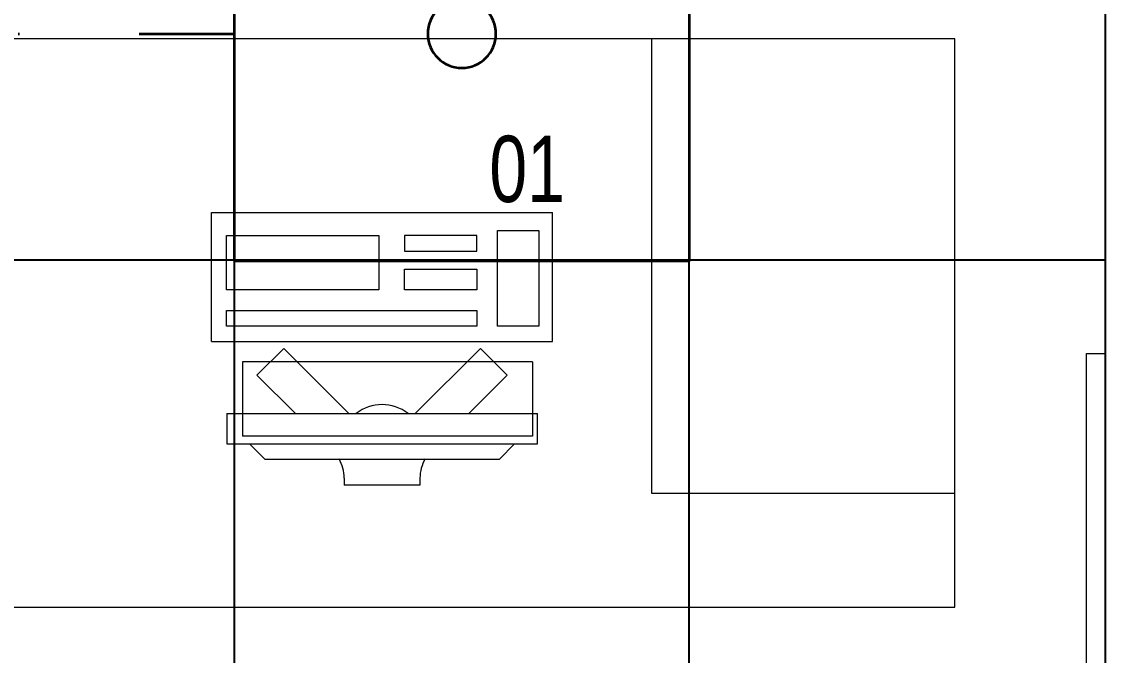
# Model space of a CAD drawing. Header units: inches. Extents: x -12418 to 57169, y -29325 to 19878.
# Drawn here: x 34519 to 35950, y -11922 to -11086 of the extents above; entities that cross this region are included whole.
import ezdxf
from ezdxf.enums import TextEntityAlignment as Align

# ---------------------------------------------------------------- set-up
doc = ezdxf.new("R2010")
doc.units = ezdxf.units.IN
doc.header["$LTSCALE"] = 25
doc.header["$MEASUREMENT"] = 0
doc.linetypes.add('00-Ground Floor$0$HIDDEN', pattern=[9.525, 6.35, -3.175])
doc.linetypes.add('DASHDOT', pattern=[25.4, 12.7, -6.35, 0, -6.35])
doc.layers.get('0').update_dxf_attribs({"color": 8})
for name, color, linetype, lineweight in [('00-Ground Floor$0$72_EGR_EQP_TAG', 142, 'Continuous', 5), ('00-Ground Floor$0$LOADING', 253, 'Continuous', 5), ('00-Ground Floor$0$Walls', 251, 'Continuous', 5), ('E-LITE-CIRC-NUMB', 6, 'Continuous', 25), ('E-LITE-CLNG', 150, 'Continuous', 35), ('E-LITE-CLNG-CNDT', 6, 'DASHDOT', 35), ('E-LITE-CTRL', 6, 'Continuous', 25), ('E-LITE-IDEN', 6, 'Continuous', 25)]:
    doc.layers.add(name, color=color, linetype=linetype, lineweight=lineweight)
doc.layers.add('00-Ground Floor$0$False Ceiling', color=251, linetype='Continuous')
doc.styles.add('00-Ground Floor$0$X3G_ENTITY_257CFD', font='swisscl.ttf', dxfattribs={"height": 200})
doc.styles.add('DC_Simplex', font='SIMPLEX.shx', dxfattribs={"width": 0.7})

# ---------------------------------------------------------------- blocks, each defined once
blk = doc.blocks.new('00-Ground Floor$0$GF21043-P')
at = {"color": 0}
for p, q in [((0.8, 0.75), (-0.8, 0.75)), ((-0.8, 0.75), (-0.8, 0)), ((-0.8, 0), (0.8, 0))]:
    blk.add_line(p, q, dxfattribs=at)
at = {"color": 0, "linetype": '00-Ground Floor$0$HIDDEN'}
for p, q in [((-0.8, 0.6), (-0.4, 0.6)), ((-0.4, 0.6), (-0.4, 0))]:
    blk.add_line(p, q, dxfattribs=at)
blk = doc.blocks.new('00-Ground Floor$0$ITCWLS1-P')
at = {"layer": '00-Ground Floor$0$LOADING'}
for p, q in [((-0.17, 0.45), (-0.17, 0)), ((-0.17, 0.45), (0, 0.45)), ((0, 0.45), (0, 0)), ((-0.2651, 0.43, 0), (-0.3051, 0.43, 0)), ((-0.3051, 0.43, 0), (-0.3051, 0.02, 0)), ((-0.2651, 0.43, 0), (-0.2651, 0.02, 0)), ((-0.1496, 0.4305), (-0.1291, 0.4305)), ((-0.1291, 0.4305), (-0.1291, 0.4089)), ((-0.197, 0.4094), (-0.295, 0.4094)), ((-0.295, 0.0264), (-0.295, 0.4094)), ((-0.197, 0.0264), (-0.197, 0.4094)), ((-0.3251, 0.38, 0), (-0.3051, 0.4, 0)), ((-0.3251, 0.38, 0), (-0.3251, 0.07, 0)), ((-0.3503, 0.275), (-0.3596, 0.275)), ((-0.3596, 0.175), (-0.3596, 0.275)), ((-0.3503, 0.175), (-0.3596, 0.175)), ((-0.3251, 0.07, 0), (-0.3051, 0.05, 0)), ((-0.3051, 0.02, 0), (-0.2651, 0.02, 0)), ((-0.197, 0.0264), (-0.295, 0.0264)), ((-0.17, 0), (0, 0))]:
    blk.add_line(p, q, dxfattribs=at)
at = {"layer": '00-Ground Floor$0$LOADING', "extrusion": (2.48281e-10, 3.18408e-10, -1)}
for p, q in [((-0.2651, 0.3395), (-0.2144, 0.3902)), ((-0.1791, 0.3548), (-0.2144, 0.3902)), ((-0.2651, 0.2688), (-0.1791, 0.3548))]:
    blk.add_line(p, q, dxfattribs=at)
at = {"layer": '00-Ground Floor$0$LOADING', "extrusion": (2.48281e-10, -3.18408e-10, -1)}
for p, q in [((-0.2651, 0.1812), (-0.1791, 0.0952)), ((-0.2651, 0.1105), (-0.2144, 0.0598)), ((-0.1791, 0.0952), (-0.2144, 0.0598))]:
    blk.add_line(p, q, dxfattribs=at)
at = {"layer": '00-Ground Floor$0$LOADING'}
for points in [[(-0.1291, 0.4089), (-0.1291, 0.1), (-0.1496, 0.1), (-0.1496, 0.4305)], [(-0.1496, 0.1), (-0.1496, 0.1), (-0.1496, 0.1), (-0.1496, 0.1), (-0.1496, 0.1), (-0.1496, 0.1), (-0.1496, 0.1), (-0.1496, 0.1), (-0.1496, 0.1)], [(-0.1496, 0.1), (-0.1496, 0.1), (-0.1496, 0.1), (-0.1496, 0.1), (-0.1496, 0.1), (-0.1496, 0.1), (-0.1496, 0.1), (-0.1496, 0.1), (-0.1496, 0.1), (-0.1496, 0.1), (-0.1496, 0.1), (-0.1496, 0.1), (-0.1496, 0.1), (-0.1496, 0.1), (-0.1496, 0.1), (-0.1496, 0.1), (-0.1496, 0.1), (-0.1496, 0.1)], [(-0.1496, 0.1), (-0.1496, 0.1), (-0.1496, 0.1), (-0.1496, 0.1), (-0.1496, 0.1), (-0.1496, 0.1), (-0.1496, 0.1), (-0.1496, 0.1), (-0.1496, 0.1), (-0.1496, 0.1)], [(-0.1496, 0.1), (-0.1496, 0.1), (-0.1496, 0.1), (-0.1496, 0.1), (-0.1496, 0.1), (-0.1496, 0.1), (-0.1496, 0.1)], [(-0.1496, 0.1), (-0.1496, 0.1), (-0.1496, 0.1), (-0.1496, 0.1), (-0.1496, 0.1), (-0.1496, 0.1), (-0.1496, 0.1), (-0.1496, 0.1), (-0.1496, 0.1), (-0.1496, 0.1)], [(-0.1496, 0.1), (-0.1496, 0.1), (-0.1496, 0.1), (-0.1496, 0.1), (-0.1496, 0.1), (-0.1496, 0.1), (-0.1496, 0.1), (-0.1496, 0.1), (-0.1496, 0.1), (-0.1496, 0.1), (-0.1496, 0.1), (-0.1496, 0.1), (-0.1496, 0.1), (-0.1496, 0.1), (-0.1496, 0.1)], [(-0.1496, 0.1), (-0.1496, 0.1), (-0.1496, 0.1), (-0.1496, 0.1), (-0.1496, 0.1), (-0.1496, 0.1), (-0.1496, 0.1), (-0.1496, 0.1), (-0.1496, 0.1), (-0.1496, 0.1)], [(-0.1496, 0.1), (-0.1496, 0.1), (-0.1496, 0.1), (-0.1496, 0.1), (-0.1496, 0.1), (-0.1496, 0.1), (-0.1496, 0.1), (-0.1496, 0.1), (-0.1496, 0.1), (-0.1496, 0.1)], [(-0.1496, 0.1), (-0.1496, 0.1), (-0.1496, 0.1), (-0.1496, 0.1), (-0.1496, 0.1), (-0.1496, 0.1), (-0.1496, 0.1), (-0.1496, 0.1), (-0.1496, 0.1), (-0.1496, 0.1), (-0.1496, 0.1), (-0.1496, 0.1), (-0.1496, 0.1), (-0.1496, 0.1), (-0.1496, 0.1), (-0.1496, 0.1), (-0.1496, 0.1), (-0.1496, 0.1), (-0.1496, 0.1), (-0.1496, 0.1), (-0.1496, 0.1), (-0.1496, 0.1), (-0.1496, 0.1), (-0.1496, 0.1), (-0.1496, 0.1), (-0.1496, 0.1), (-0.1496, 0.1), (-0.1496, 0.1), (-0.1496, 0.1), (-0.1496, 0.1), (-0.1496, 0.1), (-0.1496, 0.1), (-0.1496, 0.1), (-0.1496, 0.1), (-0.1496, 0.1), (-0.1496, 0.1), (-0.1496, 0.1), (-0.1496, 0.1), (-0.1496, 0.1), (-0.1496, 0.1), (-0.1496, 0.1), (-0.1496, 0.1), (-0.1496, 0.1), (-0.1496, 0.1), (-0.1496, 0.1), (-0.1496, 0.1), (-0.1496, 0.1), (-0.1496, 0.1), (-0.1496, 0.1), (-0.1496, 0.1), (-0.1496, 0.1), (-0.1496, 0.1), (-0.1496, 0.1), (-0.1496, 0.1)], [(-0.1496, 0.1), (-0.1496, 0.1), (-0.1496, 0.1), (-0.1496, 0.1), (-0.1496, 0.1), (-0.1496, 0.1), (-0.1496, 0.1), (-0.1496, 0.1), (-0.1496, 0.1), (-0.1496, 0.1), (-0.1496, 0.1), (-0.1496, 0.1), (-0.1496, 0.1), (-0.1496, 0.1), (-0.1496, 0.1), (-0.1496, 0.1), (-0.1496, 0.1), (-0.1496, 0.1), (-0.1496, 0.1), (-0.1496, 0.1), (-0.1496, 0.1), (-0.1496, 0.1), (-0.1496, 0.1), (-0.1496, 0.1), (-0.1496, 0.1), (-0.1496, 0.1), (-0.1496, 0.1), (-0.1496, 0.1), (-0.1496, 0.1), (-0.1496, 0.1), (-0.1496, 0.1), (-0.1496, 0.1), (-0.1496, 0.1), (-0.1496, 0.1), (-0.1496, 0.1), (-0.1496, 0.1), (-0.1496, 0.1), (-0.1496, 0.1), (-0.1496, 0.1), (-0.1496, 0.1), (-0.1496, 0.1), (-0.1496, 0.1), (-0.1496, 0.1), (-0.1496, 0.1), (-0.1496, 0.1), (-0.1496, 0.1), (-0.1496, 0.1), (-0.1496, 0.1), (-0.1496, 0.1), (-0.1496, 0.1), (-0.1496, 0.1), (-0.1496, 0.1), (-0.1496, 0.1), (-0.1496, 0.1), (-0.1496, 0.1), (-0.1496, 0.1), (-0.1496, 0.1), (-0.1496, 0.1), (-0.1496, 0.1), (-0.1496, 0.1), (-0.1496, 0.1), (-0.1496, 0.1), (-0.1496, 0.1), (-0.1496, 0.1), (-0.1496, 0.1), (-0.1496, 0.1), (-0.1496, 0.1), (-0.1496, 0.1), (-0.1496, 0.1), (-0.1496, 0.1), (-0.1496, 0.1), (-0.1496, 0.1), (-0.1496, 0.1), (-0.1496, 0.1), (-0.1496, 0.1), (-0.1496, 0.1), (-0.1496, 0.1), (-0.1496, 0.1), (-0.1496, 0.1), (-0.1496, 0.1), (-0.1496, 0.1), (-0.1496, 0.1), (-0.1496, 0.1), (-0.1496, 0.1), (-0.1496, 0.1), (-0.1496, 0.1), (-0.1496, 0.1), (-0.1496, 0.1), (-0.1496, 0.1)], [(-0.1496, 0.1), (-0.1496, 0.1), (-0.1496, 0.1), (-0.1496, 0.1), (-0.1496, 0.1), (-0.1496, 0.1), (-0.1496, 0.1), (-0.1496, 0.1), (-0.1496, 0.1), (-0.1496, 0.1), (-0.1496, 0.1), (-0.1496, 0.1)], [(-0.1496, 0.1), (-0.1496, 0.1), (-0.1496, 0.1), (-0.1496, 0.1), (-0.1496, 0.1), (-0.1496, 0.1), (-0.1496, 0.1)], [(-0.1496, 0.1), (-0.1496, 0.1), (-0.1496, 0.1), (-0.1496, 0.1), (-0.1496, 0.1), (-0.1496, 0.1), (-0.1496, 0.1), (-0.1496, 0.1), (-0.1496, 0.1), (-0.1496, 0.1), (-0.1496, 0.1), (-0.1496, 0.1), (-0.1496, 0.1), (-0.1496, 0.1), (-0.1496, 0.1), (-0.1496, 0.1), (-0.1496, 0.1)], [(-0.1496, 0.1), (-0.1496, 0.1), (-0.1496, 0.1), (-0.1496, 0.1), (-0.1496, 0.1), (-0.1496, 0.1), (-0.1496, 0.1), (-0.1496, 0.1), (-0.1496, 0.1), (-0.1496, 0.1), (-0.1496, 0.1), (-0.1496, 0.1), (-0.1496, 0.1), (-0.1496, 0.1), (-0.1496, 0.1), (-0.1496, 0.1), (-0.1496, 0.1), (-0.1496, 0.1), (-0.1496, 0.1), (-0.1496, 0.1), (-0.1496, 0.1), (-0.1496, 0.1), (-0.1496, 0.1), (-0.1496, 0.1), (-0.1496, 0.1), (-0.1496, 0.1), (-0.1496, 0.1), (-0.1496, 0.1), (-0.1496, 0.1), (-0.1496, 0.1), (-0.1496, 0.1), (-0.1496, 0.1), (-0.1496, 0.1), (-0.1496, 0.1), (-0.1496, 0.1), (-0.1496, 0.1), (-0.1496, 0.1), (-0.1496, 0.1), (-0.1496, 0.1), (-0.1496, 0.1), (-0.1496, 0.1), (-0.1496, 0.1), (-0.1496, 0.1), (-0.1496, 0.1), (-0.1496, 0.1), (-0.1496, 0.1), (-0.1496, 0.1), (-0.1496, 0.1), (-0.1496, 0.1), (-0.1496, 0.1), (-0.1496, 0.1), (-0.1496, 0.1), (-0.1496, 0.1), (-0.1496, 0.1), (-0.1496, 0.1), (-0.1496, 0.1), (-0.1496, 0.1), (-0.1496, 0.1), (-0.1496, 0.1), (-0.1496, 0.1), (-0.1496, 0.1), (-0.1496, 0.1), (-0.1496, 0.1), (-0.1496, 0.1), (-0.1496, 0.1), (-0.1496, 0.1), (-0.1496, 0.1), (-0.1496, 0.1), (-0.1496, 0.1), (-0.1496, 0.1), (-0.1496, 0.1), (-0.1496, 0.1), (-0.1496, 0.1), (-0.1496, 0.1), (-0.1496, 0.1), (-0.1496, 0.1), (-0.1496, 0.1), (-0.1496, 0.1), (-0.1496, 0.1), (-0.1496, 0.1), (-0.1496, 0.1), (-0.1496, 0.1), (-0.1496, 0.1), (-0.1496, 0.1), (-0.1496, 0.1), (-0.1496, 0.1), (-0.1496, 0.1), (-0.1496, 0.1), (-0.1496, 0.1), (-0.1496, 0.1), (-0.1496, 0.1), (-0.1496, 0.1), (-0.1496, 0.1), (-0.1496, 0.1), (-0.1496, 0.1), (-0.1496, 0.1), (-0.1496, 0.1), (-0.1496, 0.1), (-0.1496, 0.1), (-0.1496, 0.1), (-0.1496, 0.1), (-0.1496, 0.1), (-0.1496, 0.1), (-0.1496, 0.1), (-0.1496, 0.1), (-0.1496, 0.1), (-0.1496, 0.1), (-0.1496, 0.1), (-0.1496, 0.1), (-0.1496, 0.1), (-0.1496, 0.1)], [(-0.1496, 0.1), (-0.1496, 0.1), (-0.1496, 0.1), (-0.1496, 0.1), (-0.1496, 0.1), (-0.1496, 0.1), (-0.1496, 0.1), (-0.1496, 0.1)]]:
    blk.add_lwpolyline(points, dxfattribs=at)
for points in [[(-0.1019, 0.4305), (-0.0304, 0.4305), (-0.0304, 0.2294), (-0.1019, 0.2294)], [(-0.1019, 0.1954), (-0.0747, 0.1954), (-0.0747, 0.1), (-0.1019, 0.1)], [(-0.0304, 0.1954), (-0.0508, 0.1954), (-0.0508, 0.1), (-0.0304, 0.1)], [(-0.1496, 0.1), (-0.1496, 0.1), (-0.1496, 0.1), (-0.1496, 0.1), (-0.1496, 0.1), (-0.1496, 0.1), (-0.1496, 0.1), (-0.1496, 0.1), (-0.1496, 0.1), (-0.1496, 0.1), (-0.1496, 0.1), (-0.1496, 0.1), (-0.1496, 0.1), (-0.1496, 0.1), (-0.1496, 0.1), (-0.1496, 0.1), (-0.1496, 0.1), (-0.1496, 0.1), (-0.1496, 0.1), (-0.1496, 0.1), (-0.1496, 0.1), (-0.1496, 0.1), (-0.1496, 0.1), (-0.1496, 0.1), (-0.1496, 0.1), (-0.1496, 0.1), (-0.1496, 0.1), (-0.1496, 0.1), (-0.1496, 0.1), (-0.1496, 0.1), (-0.1496, 0.1), (-0.1496, 0.1), (-0.1496, 0.1), (-0.1496, 0.1), (-0.1496, 0.1), (-0.1496, 0.1), (-0.1496, 0.1), (-0.1496, 0.1), (-0.1496, 0.1), (-0.1496, 0.1), (-0.1496, 0.1), (-0.1496, 0.1), (-0.1496, 0.1), (-0.1496, 0.1), (-0.1496, 0.1), (-0.1496, 0.1), (-0.1496, 0.1), (-0.1496, 0.1), (-0.1496, 0.1), (-0.1496, 0.1), (-0.1496, 0.1), (-0.1496, 0.1), (-0.1496, 0.1), (-0.1496, 0.1), (-0.1496, 0.1), (-0.1496, 0.1), (-0.1496, 0.1), (-0.1496, 0.1), (-0.1496, 0.1), (-0.1496, 0.1), (-0.1496, 0.1), (-0.1496, 0.1), (-0.1496, 0.1), (-0.1496, 0.1), (-0.1496, 0.1), (-0.1496, 0.1), (-0.1496, 0.1), (-0.1496, 0.1), (-0.1496, 0.1), (-0.1496, 0.1), (-0.1496, 0.1), (-0.1496, 0.1), (-0.1496, 0.1), (-0.1496, 0.1), (-0.1496, 0.1), (-0.1496, 0.1), (-0.1496, 0.1), (-0.1496, 0.1), (-0.1496, 0.1), (-0.1496, 0.1), (-0.1496, 0.1), (-0.1496, 0.1), (-0.1496, 0.1), (-0.1496, 0.1), (-0.1496, 0.1), (-0.1496, 0.1), (-0.1496, 0.1), (-0.1496, 0.1), (-0.1496, 0.1), (-0.1496, 0.1), (-0.1496, 0.1), (-0.1496, 0.1), (-0.1496, 0.1), (-0.1496, 0.1), (-0.1496, 0.1), (-0.1496, 0.1), (-0.1496, 0.1), (-0.1496, 0.1), (-0.1496, 0.1), (-0.1496, 0.1), (-0.1496, 0.1), (-0.1496, 0.1), (-0.1496, 0.1), (-0.1496, 0.1), (-0.1496, 0.1), (-0.1496, 0.1), (-0.1496, 0.1), (-0.1496, 0.1), (-0.1496, 0.1), (-0.1496, 0.1), (-0.1496, 0.1), (-0.1496, 0.1), (-0.1496, 0.1), (-0.1496, 0.1), (-0.1496, 0.1), (-0.1496, 0.1), (-0.1496, 0.1), (-0.1496, 0.1), (-0.1496, 0.1), (-0.1496, 0.1), (-0.1496, 0.1), (-0.1496, 0.1), (-0.1496, 0.1), (-0.1496, 0.1), (-0.1496, 0.1), (-0.1496, 0.1), (-0.1496, 0.1), (-0.1496, 0.1), (-0.1496, 0.1), (-0.1496, 0.1), (-0.1496, 0.1), (-0.1496, 0.1), (-0.1496, 0.1), (-0.1496, 0.1), (-0.1496, 0.1), (-0.1496, 0.1), (-0.1496, 0.1), (-0.1496, 0.1), (-0.1496, 0.1), (-0.1496, 0.1), (-0.1496, 0.1), (-0.1496, 0.1), (-0.1496, 0.1), (-0.1496, 0.1), (-0.1496, 0.1), (-0.1496, 0.1), (-0.1496, 0.1), (-0.1496, 0.1), (-0.1496, 0.1), (-0.1496, 0.1), (-0.1496, 0.1), (-0.1496, 0.1), (-0.1496, 0.1), (-0.1496, 0.1), (-0.1496, 0.1), (-0.1496, 0.1), (-0.1496, 0.1), (-0.1496, 0.1), (-0.1496, 0.1), (-0.1496, 0.1), (-0.1496, 0.1), (-0.1496, 0.1), (-0.1496, 0.1), (-0.1496, 0.1), (-0.1496, 0.1), (-0.1496, 0.1), (-0.1496, 0.1), (-0.1496, 0.1), (-0.1496, 0.1), (-0.1496, 0.1), (-0.1496, 0.1), (-0.1496, 0.1), (-0.1496, 0.1), (-0.1496, 0.1), (-0.1496, 0.1), (-0.1496, 0.1), (-0.1496, 0.1), (-0.1496, 0.1), (-0.1496, 0.1), (-0.1496, 0.1), (-0.1496, 0.1), (-0.1496, 0.1), (-0.1496, 0.1), (-0.1496, 0.1), (-0.1496, 0.1), (-0.1496, 0.1), (-0.1496, 0.1), (-0.1496, 0.1), (-0.1496, 0.1), (-0.1496, 0.1), (-0.1496, 0.1), (-0.1496, 0.1), (-0.1496, 0.1), (-0.1496, 0.1), (-0.1496, 0.1), (-0.1496, 0.1), (-0.1496, 0.1), (-0.1496, 0.1), (-0.1496, 0.1), (-0.1496, 0.1), (-0.1496, 0.1), (-0.1496, 0.1), (-0.1496, 0.1), (-0.1496, 0.1), (-0.1496, 0.1), (-0.1496, 0.1), (-0.1496, 0.1), (-0.1496, 0.1), (-0.1496, 0.1), (-0.1496, 0.1), (-0.1496, 0.1), (-0.1496, 0.1), (-0.1496, 0.1), (-0.1496, 0.1), (-0.1496, 0.1), (-0.1496, 0.1), (-0.1496, 0.1), (-0.1496, 0.1), (-0.1496, 0.1), (-0.1496, 0.1), (-0.1496, 0.1), (-0.1496, 0.1), (-0.1496, 0.1), (-0.1496, 0.1), (-0.1496, 0.1), (-0.1496, 0.1), (-0.1496, 0.1), (-0.1496, 0.1), (-0.1496, 0.1), (-0.1496, 0.1), (-0.1496, 0.1), (-0.1496, 0.1), (-0.1496, 0.1), (-0.1496, 0.1), (-0.1496, 0.1), (-0.1496, 0.1), (-0.1496, 0.1), (-0.1496, 0.1), (-0.1496, 0.1), (-0.1496, 0.1), (-0.1496, 0.1), (-0.1496, 0.1), (-0.1496, 0.1), (-0.1496, 0.1), (-0.1496, 0.1), (-0.1496, 0.1), (-0.1496, 0.1), (-0.1496, 0.1), (-0.1496, 0.1), (-0.1496, 0.1), (-0.1496, 0.1), (-0.1496, 0.1), (-0.1496, 0.1), (-0.1496, 0.1), (-0.1496, 0.1), (-0.1496, 0.1), (-0.1496, 0.1), (-0.1496, 0.1), (-0.1496, 0.1), (-0.1496, 0.1), (-0.1496, 0.1), (-0.1496, 0.1), (-0.1496, 0.1), (-0.1496, 0.1), (-0.1496, 0.1), (-0.1496, 0.1), (-0.1496, 0.1), (-0.1496, 0.1), (-0.1496, 0.1), (-0.1496, 0.1), (-0.1496, 0.1), (-0.1496, 0.1), (-0.1496, 0.1), (-0.1496, 0.1), (-0.1496, 0.1), (-0.1496, 0.1), (-0.1496, 0.1)], [(-0.1496, 0.1), (-0.1496, 0.1), (-0.1496, 0.1), (-0.1496, 0.1), (-0.1496, 0.1), (-0.1496, 0.1), (-0.1496, 0.1), (-0.1496, 0.1), (-0.1496, 0.1), (-0.1496, 0.1), (-0.1496, 0.1), (-0.1496, 0.1), (-0.1496, 0.1), (-0.1496, 0.1), (-0.1496, 0.1), (-0.1496, 0.1), (-0.1496, 0.1), (-0.1496, 0.1), (-0.1496, 0.1), (-0.1496, 0.1), (-0.1496, 0.1), (-0.1496, 0.1), (-0.1496, 0.1), (-0.1496, 0.1), (-0.1496, 0.1), (-0.1496, 0.1), (-0.1496, 0.1), (-0.1496, 0.1), (-0.1496, 0.1), (-0.1496, 0.1), (-0.1496, 0.1), (-0.1496, 0.1), (-0.1496, 0.1), (-0.1496, 0.1), (-0.1496, 0.1), (-0.1496, 0.1), (-0.1496, 0.1), (-0.1496, 0.1), (-0.1496, 0.1), (-0.1496, 0.1), (-0.1496, 0.1), (-0.1496, 0.1), (-0.1496, 0.1), (-0.1496, 0.1), (-0.1496, 0.1), (-0.1496, 0.1), (-0.1496, 0.1), (-0.1496, 0.1), (-0.1496, 0.1), (-0.1496, 0.1), (-0.1496, 0.1), (-0.1496, 0.1), (-0.1496, 0.1), (-0.1496, 0.1), (-0.1496, 0.1), (-0.1496, 0.1), (-0.1496, 0.1), (-0.1496, 0.1), (-0.1496, 0.1), (-0.1496, 0.1), (-0.1496, 0.1), (-0.1496, 0.1), (-0.1496, 0.1), (-0.1496, 0.1), (-0.1496, 0.1), (-0.1496, 0.1), (-0.1496, 0.1), (-0.1496, 0.1), (-0.1496, 0.1), (-0.1496, 0.1), (-0.1496, 0.1), (-0.1496, 0.1), (-0.1496, 0.1), (-0.1496, 0.1), (-0.1496, 0.1), (-0.1496, 0.1), (-0.1496, 0.1), (-0.1496, 0.1), (-0.1496, 0.1), (-0.1496, 0.1), (-0.1496, 0.1), (-0.1496, 0.1), (-0.1496, 0.1), (-0.1496, 0.1), (-0.1496, 0.1), (-0.1496, 0.1), (-0.1496, 0.1), (-0.1496, 0.1), (-0.1496, 0.1), (-0.1496, 0.1), (-0.1496, 0.1), (-0.1496, 0.1), (-0.1496, 0.1), (-0.1496, 0.1), (-0.1496, 0.1), (-0.1496, 0.1), (-0.1496, 0.1), (-0.1496, 0.1), (-0.1496, 0.1), (-0.1496, 0.1), (-0.1496, 0.1), (-0.1496, 0.1), (-0.1496, 0.1), (-0.1496, 0.1), (-0.1496, 0.1), (-0.1496, 0.1), (-0.1496, 0.1), (-0.1496, 0.1), (-0.1496, 0.1), (-0.1496, 0.1), (-0.1496, 0.1), (-0.1496, 0.1), (-0.1496, 0.1), (-0.1496, 0.1), (-0.1496, 0.1), (-0.1496, 0.1), (-0.1496, 0.1), (-0.1496, 0.1), (-0.1496, 0.1), (-0.1496, 0.1), (-0.1496, 0.1), (-0.1496, 0.1), (-0.1496, 0.1), (-0.1496, 0.1), (-0.1496, 0.1), (-0.1496, 0.1), (-0.1496, 0.1), (-0.1496, 0.1), (-0.1496, 0.1), (-0.1496, 0.1), (-0.1496, 0.1), (-0.1496, 0.1), (-0.1496, 0.1), (-0.1496, 0.1), (-0.1496, 0.1), (-0.1496, 0.1), (-0.1496, 0.1), (-0.1496, 0.1), (-0.1496, 0.1), (-0.1496, 0.1), (-0.1496, 0.1), (-0.1496, 0.1), (-0.1496, 0.1), (-0.1496, 0.1), (-0.1496, 0.1), (-0.1496, 0.1), (-0.1496, 0.1), (-0.1496, 0.1), (-0.1496, 0.1), (-0.1496, 0.1), (-0.1496, 0.1), (-0.1496, 0.1), (-0.1496, 0.1), (-0.1496, 0.1), (-0.1496, 0.1), (-0.1496, 0.1), (-0.1496, 0.1), (-0.1496, 0.1), (-0.1496, 0.1), (-0.1496, 0.1), (-0.1496, 0.1), (-0.1496, 0.1), (-0.1496, 0.1), (-0.1496, 0.1), (-0.1496, 0.1), (-0.1496, 0.1), (-0.1496, 0.1), (-0.1496, 0.1), (-0.1496, 0.1), (-0.1496, 0.1), (-0.1496, 0.1), (-0.1496, 0.1), (-0.1496, 0.1), (-0.1496, 0.1), (-0.1496, 0.1), (-0.1496, 0.1), (-0.1496, 0.1), (-0.1496, 0.1), (-0.1496, 0.1), (-0.1496, 0.1), (-0.1496, 0.1), (-0.1496, 0.1), (-0.1496, 0.1), (-0.1496, 0.1), (-0.1496, 0.1), (-0.1496, 0.1), (-0.1496, 0.1), (-0.1496, 0.1), (-0.1496, 0.1), (-0.1496, 0.1), (-0.1496, 0.1), (-0.1496, 0.1), (-0.1496, 0.1), (-0.1496, 0.1), (-0.1496, 0.1), (-0.1496, 0.1), (-0.1496, 0.1), (-0.1496, 0.1), (-0.1496, 0.1), (-0.1496, 0.1), (-0.1496, 0.1), (-0.1496, 0.1), (-0.1496, 0.1), (-0.1496, 0.1), (-0.1496, 0.1), (-0.1496, 0.1), (-0.1496, 0.1), (-0.1496, 0.1), (-0.1496, 0.1), (-0.1496, 0.1), (-0.1496, 0.1), (-0.1496, 0.1), (-0.1496, 0.1), (-0.1496, 0.1)], [(-0.1496, 0.1), (-0.1496, 0.1), (-0.1496, 0.1), (-0.1496, 0.1), (-0.1496, 0.1), (-0.1496, 0.1), (-0.1496, 0.1), (-0.1496, 0.1), (-0.1496, 0.1), (-0.1496, 0.1), (-0.1496, 0.1), (-0.1496, 0.1), (-0.1496, 0.1), (-0.1496, 0.1), (-0.1496, 0.1), (-0.1496, 0.1), (-0.1496, 0.1), (-0.1496, 0.1), (-0.1496, 0.1), (-0.1496, 0.1), (-0.1496, 0.1), (-0.1496, 0.1), (-0.1496, 0.1), (-0.1496, 0.1), (-0.1496, 0.1), (-0.1496, 0.1), (-0.1496, 0.1), (-0.1496, 0.1), (-0.1496, 0.1), (-0.1496, 0.1), (-0.1496, 0.1), (-0.1496, 0.1), (-0.1496, 0.1), (-0.1496, 0.1), (-0.1496, 0.1), (-0.1496, 0.1), (-0.1496, 0.1), (-0.1496, 0.1), (-0.1496, 0.1), (-0.1496, 0.1), (-0.1496, 0.1), (-0.1496, 0.1), (-0.1496, 0.1), (-0.1496, 0.1), (-0.1496, 0.1), (-0.1496, 0.1), (-0.1496, 0.1), (-0.1496, 0.1), (-0.1496, 0.1), (-0.1496, 0.1), (-0.1496, 0.1), (-0.1496, 0.1), (-0.1496, 0.1), (-0.1496, 0.1), (-0.1496, 0.1), (-0.1496, 0.1), (-0.1496, 0.1), (-0.1496, 0.1), (-0.1496, 0.1), (-0.1496, 0.1), (-0.1496, 0.1), (-0.1496, 0.1), (-0.1496, 0.1), (-0.1496, 0.1), (-0.1496, 0.1), (-0.1496, 0.1), (-0.1496, 0.1), (-0.1496, 0.1), (-0.1496, 0.1), (-0.1496, 0.1), (-0.1496, 0.1), (-0.1496, 0.1), (-0.1496, 0.1), (-0.1496, 0.1), (-0.1496, 0.1), (-0.1496, 0.1), (-0.1496, 0.1), (-0.1496, 0.1), (-0.1496, 0.1), (-0.1496, 0.1), (-0.1496, 0.1), (-0.1496, 0.1), (-0.1496, 0.1), (-0.1496, 0.1), (-0.1496, 0.1), (-0.1496, 0.1), (-0.1496, 0.1), (-0.1496, 0.1), (-0.1496, 0.1), (-0.1496, 0.1), (-0.1496, 0.1), (-0.1496, 0.1), (-0.1496, 0.1), (-0.1496, 0.1), (-0.1496, 0.1), (-0.1496, 0.1), (-0.1496, 0.1), (-0.1496, 0.1), (-0.1496, 0.1), (-0.1496, 0.1), (-0.1496, 0.1), (-0.1496, 0.1), (-0.1496, 0.1), (-0.1496, 0.1), (-0.1496, 0.1), (-0.1496, 0.1), (-0.1496, 0.1), (-0.1496, 0.1), (-0.1496, 0.1), (-0.1496, 0.1), (-0.1496, 0.1), (-0.1496, 0.1), (-0.1496, 0.1), (-0.1496, 0.1), (-0.1496, 0.1), (-0.1496, 0.1), (-0.1496, 0.1), (-0.1496, 0.1), (-0.1496, 0.1), (-0.1496, 0.1), (-0.1496, 0.1), (-0.1496, 0.1), (-0.1496, 0.1), (-0.1496, 0.1), (-0.1496, 0.1), (-0.1496, 0.1), (-0.1496, 0.1), (-0.1496, 0.1), (-0.1496, 0.1), (-0.1496, 0.1), (-0.1496, 0.1), (-0.1496, 0.1), (-0.1496, 0.1), (-0.1496, 0.1), (-0.1496, 0.1), (-0.1496, 0.1), (-0.1496, 0.1), (-0.1496, 0.1), (-0.1496, 0.1), (-0.1496, 0.1), (-0.1496, 0.1), (-0.1496, 0.1), (-0.1496, 0.1), (-0.1496, 0.1), (-0.1496, 0.1), (-0.1496, 0.1), (-0.1496, 0.1), (-0.1496, 0.1), (-0.1496, 0.1), (-0.1496, 0.1), (-0.1496, 0.1), (-0.1496, 0.1), (-0.1496, 0.1), (-0.1496, 0.1), (-0.1496, 0.1), (-0.1496, 0.1), (-0.1496, 0.1), (-0.1496, 0.1), (-0.1496, 0.1), (-0.1496, 0.1), (-0.1496, 0.1), (-0.1496, 0.1), (-0.1496, 0.1), (-0.1496, 0.1), (-0.1496, 0.1), (-0.1496, 0.1), (-0.1496, 0.1), (-0.1496, 0.1), (-0.1496, 0.1), (-0.1496, 0.1), (-0.1496, 0.1), (-0.1496, 0.1), (-0.1496, 0.1), (-0.1496, 0.1), (-0.1496, 0.1), (-0.1496, 0.1), (-0.1496, 0.1), (-0.1496, 0.1), (-0.1496, 0.1), (-0.1496, 0.1), (-0.1496, 0.1), (-0.1496, 0.1), (-0.1496, 0.1), (-0.1496, 0.1), (-0.1496, 0.1), (-0.1496, 0.1), (-0.1496, 0.1), (-0.1496, 0.1), (-0.1496, 0.1), (-0.1496, 0.1), (-0.1496, 0.1), (-0.1496, 0.1), (-0.1496, 0.1), (-0.1496, 0.1), (-0.1496, 0.1), (-0.1496, 0.1), (-0.1496, 0.1), (-0.1496, 0.1), (-0.1496, 0.1), (-0.1496, 0.1), (-0.1496, 0.1), (-0.1496, 0.1), (-0.1496, 0.1), (-0.1496, 0.1), (-0.1496, 0.1), (-0.1496, 0.1), (-0.1496, 0.1), (-0.1496, 0.1), (-0.1496, 0.1), (-0.1496, 0.1), (-0.1496, 0.1), (-0.1496, 0.1), (-0.1496, 0.1), (-0.1496, 0.1), (-0.1496, 0.1), (-0.1496, 0.1), (-0.1496, 0.1), (-0.1496, 0.1), (-0.1496, 0.1)], [(-0.1496, 0.0727), (-0.0236, 0.0727), (-0.0236, 0.0182), (-0.1496, 0.0182)]]:
    blk.add_lwpolyline(points, close=True, dxfattribs=at)
for centre, radius, start, end in [((-0.3503, 0.325), 0.05, 270, 300.3093), ((-0.3089, 0.225), 0.0556, 321.9431, 38.0569), ((-0.3503, 0.125), 0.05, 59.6907, 90)]:
    blk.add_arc(centre, radius, start, end, dxfattribs=at)
blk = doc.blocks.new('00-Ground Floor$0$A$Ce9e1c4c3')
at = {"layer": '00-Ground Floor$0$False Ceiling', "color": 254, "linetype": 'Continuous'}
for p, q in [((-65200, -12867.4), (-65200, -10317.4)), ((-64600, -12867.4), (-64600, -10317.4)), ((-68550.5, -11400), (-64050.5, -11400))]:
    blk.add_line(p, q, dxfattribs=at)
at = {"layer": '00-Ground Floor$0$False Ceiling', "color": 254}
blk.add_line((-64050.5, -10317.4, 0), (-64050.5, -12867.4, 0), dxfattribs=at)
blk = doc.blocks.new('00-Ground Floor')
at = {"layer": '00-Ground Floor$0$LOADING', "elevation": 0}
blk.add_lwpolyline([(35949.5, -12029.5), (35924.5, -12029.5), (35924.5, -11523.5), (35949.5, -11523.5), (35949.5, -12029.5)], dxfattribs=at)
at = {"layer": '00-Ground Floor$0$Walls'}
blk.add_line((35949.5, -13097.4, 0), (35949.5, -10317.4, 0), dxfattribs=at)
at = {"layer": '00-Ground Floor$0$False Ceiling', "color": 254}
blk.add_blockref('00-Ground Floor$0$A$Ce9e1c4c3', (100000, 0), dxfattribs=at)
at = {"layer": '00-Ground Floor$0$LOADING', "extrusion": (2.24019e-05, 2.33771e-18, 1), "xscale": 1000, "yscale": 1000, "zscale": 1000, "rotation": 180}
blk.add_blockref('00-Ground Floor$0$GF21043-P', (34951, -11108, 0.8), dxfattribs=at)
at = {"layer": '00-Ground Floor$0$LOADING', "extrusion": (-1.94016e-16, 8.01373e-06, 1), "xscale": 1000.000000000009, "yscale": 1000.000000000009, "zscale": 1000.000000000009, "rotation": 90.0000000064647}
blk.add_blockref('00-Ground Floor$0$ITCWLS1-P', (35219.7, -11337.5, -0.1), dxfattribs=at)
at = {"layer": '00-Ground Floor$0$72_EGR_EQP_TAG', "insert": (35186.2, -11236.1, 0), "char_height": 87.47, "attachment_point": 2, "style": '00-Ground Floor$0$X3G_ENTITY_257CFD'}
blk.add_mtext('01', dxfattribs=at)
blk = doc.blocks.new('*U14')
blk.add_lwpolyline([(-300, 300), (-300, -300), (300, -300), (300, 300)], close=True)
blk.add_circle((0, 0), 45)
at = {"layer": 'E-LITE-CIRC-NUMB', "style": 'DC_Simplex', "width": 0.7, "flags": 8}
blk.add_attdef('CIRCUIT', text='', height=200, rotation=0, dxfattribs=at).set_placement((-473.9, 300), align=Align.RIGHT)
at = {"layer": 'E-LITE-CTRL', "style": 'DC_Simplex', "width": 0.7, "flags": 8}
blk.add_attdef('CONTROL', (1118.9, -935), '', height=200, rotation=360, dxfattribs=at)
at = {"layer": 'E-LITE-IDEN', "style": 'DC_Simplex', "width": 0.7, "flags": 8}
blk.add_attdef('TYPE', (-114.6, 448.6), '', height=200, rotation=360, dxfattribs=at)

msp = doc.modelspace()

# ---------------------------------------------------------------- linework, layer by layer
at = {"layer": 'E-LITE-CLNG-CNDT'}
msp.add_lwpolyline([(33000, -12300), (33253.6, -12300, 0.414214), (33328.6, -12225), (33328.6, -11176.6, -0.414214), (33403.6, -11101.6), (34800, -11101.6)], format="xyb", dxfattribs=at)

# ---------------------------------------------------------------- block references
at = {"layer": 'E-LITE-CLNG'}
ref = msp.add_blockref('*U14', (35100, -11101.6), dxfattribs=dict(at, xscale=-1))
ref.add_attrib('TYPE', 'LD1', (35214.6, -10653.1), dxfattribs={"layer": 'E-LITE-IDEN', "height": 200, "rotation": 0, "style": 'DC_Simplex', "width": 0.7, "flags": 8})
at = {"layer": 'E-LITE-CLNG-CNDT'}
msp.add_blockref('00-Ground Floor', (0, 0), dxfattribs=at)

doc.saveas('drawing.dxf')
